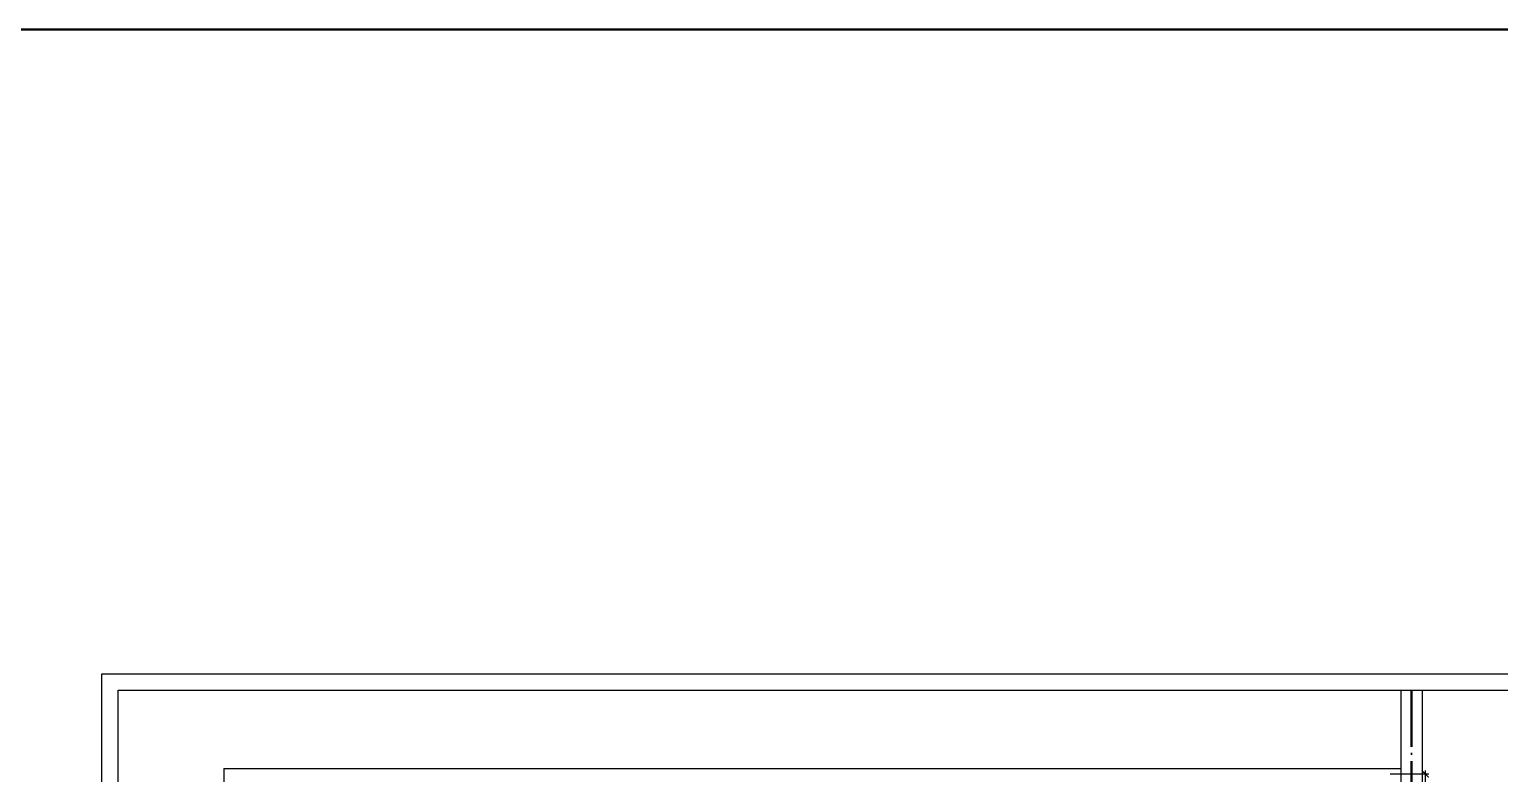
# Model space of a CAD drawing. Header units: millimetres. Extents: x 56222 to 152663, y -171621 to -121287.
# Drawn here: x 148860 to 149485, y -170040 to -169724 of the extents above; entities that cross this region are included whole.
import ezdxf

# ---------------------------------------------------------------- set-up
doc = ezdxf.new("R2010")
doc.units = ezdxf.units.MM
doc.header["$MEASUREMENT"] = 0
doc.header["$PDMODE"] = 35
doc.linetypes.add('ACAD_ISO04W100', pattern=[30, 24, -3, 0, -3])
doc.layers.get('Defpoints').update_dxf_attribs({"color": 220})
for name, color, linetype, lineweight in [('FIRST FLOOR ( DIM )', 250, 'Continuous', 9), ('GROUND FLOOR', 7, 'Continuous', 9), ('X_PLOT', 1, 'Continuous', 9), ('X_SHEET', 7, 'Continuous', 9)]:
    doc.layers.add(name, color=color, linetype=linetype, lineweight=lineweight)
doc.styles.add('Cn_BT_7½', font='swissc.ttf', dxfattribs={"height": 7.5})
doc.dimstyles.new('Cn_BT_7½', dxfattribs={"dimtxt": 9, "dimasz": 3, "dimexe": 1.5, "dimexo": 0, "dimgap": 0.09, "dimtad": 0, "dimdec": 3, "dimzin": 3, "dimdsep": 46, "dimlunit": 4, "dimtxsty": 'Cn_BT_7½', "dimblk": 'ARCHTICK', "dimcen": 0.09, "dimdle": 1.5, "dimclrd": 251, "dimclre": 251, "dimclrt": 14, "dimadec": 0, "dimazin": 0, "dimtfac": 0.75, "dimtdec": 3, "dimtofl": 0, "dimtmove": 0, "dimatfit": 3, "dimfxl": 0, "dimtolj": 1, "dimtzin": 0, "dimlwd": 15, "dimlwe": 15, "dimarcsym": 0})

# ---------------------------------------------------------------- blocks, each defined once
blk = doc.blocks.new('_ArchTick')
at = {"color": 0, "linetype": 'ByBlock', "const_width": 0.15}
blk.add_lwpolyline([(-0.5, -0.5), (0.5, 0.5)], dxfattribs=at)
blk = doc.blocks.new('*D9')
at = {"layer": 'Defpoints', "color": 0, "transparency": 16777216}
for p in [(149438.43, -170040.08), (149442.93, -170077.58), (149453.32, -170077.58)]:
    blk.add_point(p, dxfattribs=at)
at = {"layer": 'FIRST FLOOR ( DIM )', "color": 251, "lineweight": 15, "transparency": 16777216}
for p, q in [((149453.32, -170038.58), (149453.32, -170048.61)), ((149438.43, -170040.08), (149454.82, -170040.08)), ((149453.32, -170079.08), (149453.32, -170069.06)), ((149442.93, -170077.58), (149454.82, -170077.58))]:
    blk.add_line(p, q, dxfattribs=at)
at = {"layer": 'FIRST FLOOR ( DIM )', "color": 251, "lineweight": 15, "transparency": 16777216, "xscale": 3, "yscale": 3, "zscale": 3}
for p, rotation in [((149453.32, -170040.08), 90), ((149453.32, -170077.58), 270)]:
    blk.add_blockref('_ArchTick', p, dxfattribs=dict(at, rotation=rotation))
at = {"layer": 'FIRST FLOOR ( DIM )', "color": 14, "transparency": 16777216, "insert": (149453.32, -170058.83), "char_height": 7.5, "attachment_point": 5, "rotation": 90, "style": 'Cn_BT_7½'}
blk.add_mtext('\\A1;3\'-1{\\H0.750000x;\\S1/2;}"', dxfattribs=at)

msp = doc.modelspace()

# ---------------------------------------------------------------- linework, layer by layer
at = {"layer": 'GROUND FLOOR'}
for p, q in [((149442.9329, -170004.5343), (149442.9329, -170525.4671)), ((149442.9329, -170004.5343), (149442.9329, -170101.5832)), ((149451.9329, -170004.5343), (149451.9329, -170525.4671)), ((148942.6829, -170037.8332), (149442.9329, -170037.8332)), ((148942.6829, -170037.8332), (148942.6829, -170504.8332))]:
    msp.add_line(p, q, dxfattribs=at)
at = {"layer": 'GROUND FLOOR', "color": 1, "linetype": 'ACAD_ISO04W100'}
msp.add_line((149447.4329, -170004.5343), (149447.4329, -170388.0832), dxfattribs=at)
at = {"layer": 'X_PLOT', "linetype": 'ACAD_ISO04W100', "lineweight": 30}
msp.add_line((149447.4329, -170004.5343), (149447.4329, -170500.3332), dxfattribs=at)
at = {"layer": 'X_SHEET', "color": 5, "lineweight": 30}
msp.add_lwpolyline([(147734.2496, -169723.6226), (150812.1005, -169723.6226), (150812.1005, -171620.6865), (147734.2496, -171620.6865)], close=True, dxfattribs=at)
at = {"layer": 'X_SHEET'}
for points in [[(149657.9945, -170532.4671), (148890.8462, -170532.4671), (148890.8462, -169997.5343), (149657.9945, -169997.5343)], [(149650.9945, -170525.4671), (148897.8462, -170525.4671), (148897.8462, -170004.5343), (149650.9945, -170004.5343)]]:
    msp.add_lwpolyline(points, close=True, dxfattribs=at)

# ---------------------------------------------------------------- dimensions: what is measured, and where the dimension line sits
at = {"layer": 'FIRST FLOOR ( DIM )'}
dim = msp.add_linear_dim(base=(149453.3212, -170077.5832), p1=(149438.4329, -170040.0832), p2=(149442.9329, -170077.5832), angle=90, dimstyle='Cn_BT_7½', dxfattribs=at)
dim.commit()
dim.dimension.update_dxf_attribs({"geometry": '*D9', "text_midpoint": (149453.3212, -170058.8332)})

doc.saveas('drawing.dxf')
